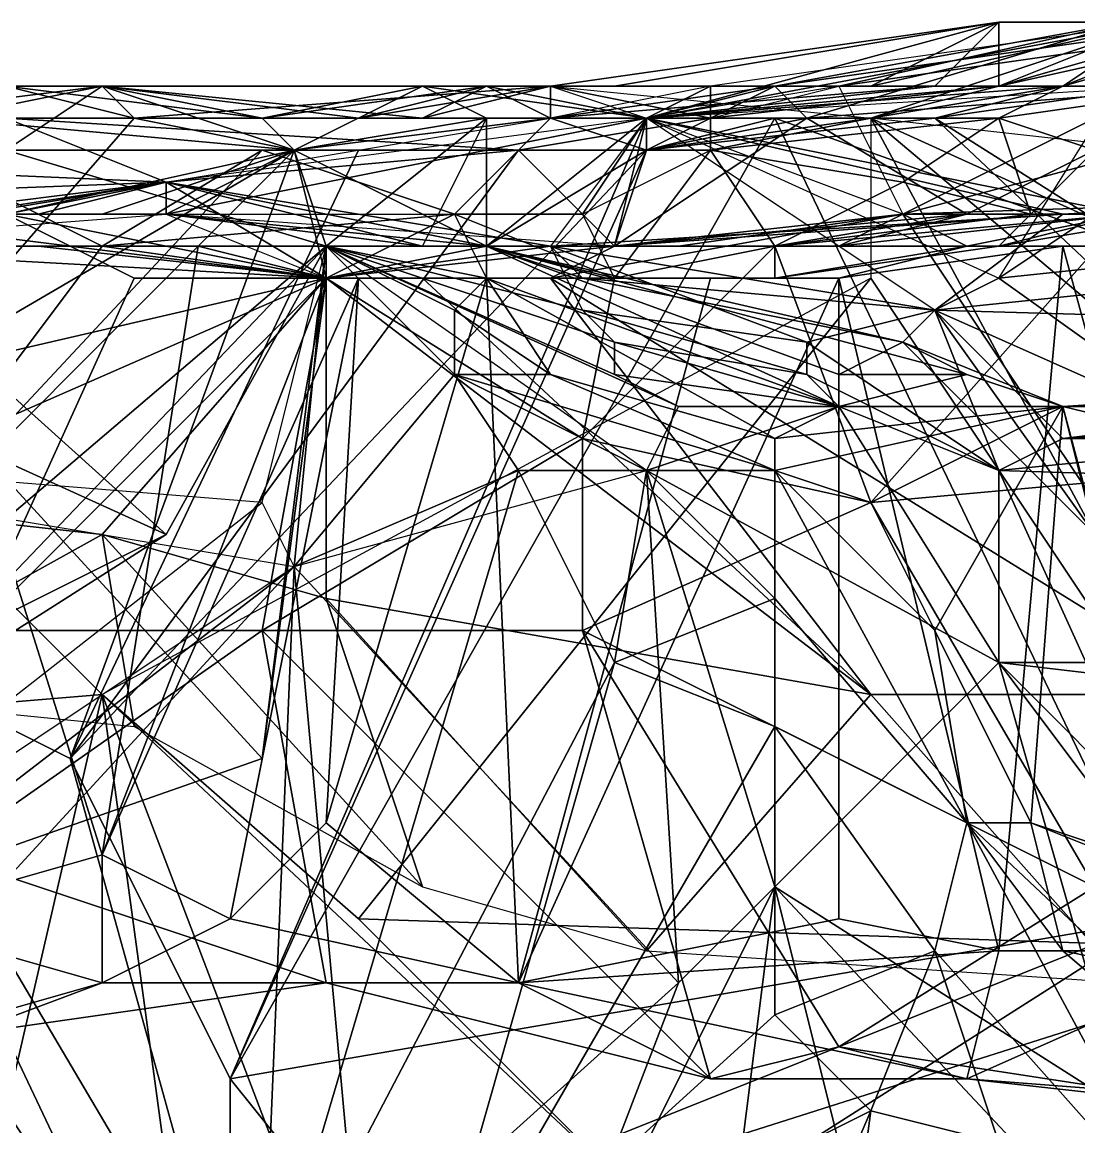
# Model space of a CAD drawing. Header units: metres. Extents: x -3.92 to 4.26, y -4.92 to 4.9.
# Drawn here: x -2.31 to -1.65, y 3.95 to 4.64 of the extents above; entities that cross this region are included whole.
import ezdxf

# ---------------------------------------------------------------- set-up
doc = ezdxf.new("R2010")
doc.units = ezdxf.units.M

msp = doc.modelspace()

# ---------------------------------------------------------------- linework, layer by layer
for points in [[(-1.98, 4.6, 0.36), (-1.7, 4.64, 0.34), (-1.94, 4.6, 0.22)], [(-1.98, 4.6, 0.36), (-1.92, 4.58, 0.42), (-1.7, 4.64, 0.34)], [(-1.94, 4.6, 0.22), (-1.7, 4.64, 0.34), (-1.78, 4.6, 0.24)], [(-1.7, 4.6, 0.22), (-1.6, 4.64, 0.24), (-1.92, 4.58, 0.02)], [(-1.6, 4.64, 0.24), (-1.62, 4.52, -0.02), (-1.92, 4.58, 0.02)], [(-1.92, 4.58, 0.42), (-1.74, 4.6, 0.46), (-1.7, 4.64, 0.34)], [(-1.78, 4.6, 0.24), (-1.6, 4.64, 0.24), (-1.88, 4.6, 0.16)], [(-1.7, 4.6, 0.62), (-1.84, 4.6, 0.68), (-1.56, 4.64, 0.68)], [(-1.84, 4.6, 0.68), (-1.66, 4.6, 0.76), (-1.56, 4.64, 0.68)], [(-1.8, 4.6, 0.94), (-1.84, 4.6, 1.08), (-1.62, 4.64, 1.08)], [(-1.82, 4.58, 1.16), (-1.62, 4.64, 1.08), (-1.84, 4.6, 1.08)], [(-1.82, 4.58, 1.16), (-1.56, 4.6, 1.2), (-1.62, 4.64, 1.08)], [(-1.66, 4.6, 0.76), (-1.8, 4.6, 0.94), (-1.52, 4.64, 0.76)], [(-1.8, 4.6, 0.94), (-1.62, 4.64, 1.08), (-1.52, 4.64, 0.76)], [(-1.78, 4.6, 0.24), (-1.7, 4.64, 0.34), (-1.6, 4.64, 0.24)], [(-1.78, 4.58, 0.34), (-1.6, 4.64, 0.24), (-1.7, 4.6, 0.22)], [(-1.78, 4.58, 0.34), (-1.66, 4.6, 0.4), (-1.6, 4.64, 0.24)], [(-1.74, 4.6, 0.46), (-1.7, 4.6, 0.54), (-1.7, 4.64, 0.34)], [(-1.7, 4.64, 0.34), (-1.6, 4.64, 0.32), (-1.6, 4.64, 0.24)], [(-1.7, 4.64, 0.34), (-1.52, 4.64, 0.56), (-1.6, 4.64, 0.32)], [(-1.7, 4.64, 0.34), (-1.7, 4.6, 0.54), (-1.52, 4.64, 0.56)], [(-1.7, 4.6, 0.54), (-1.56, 4.64, 0.68), (-1.52, 4.64, 0.56)], [(-1.7, 4.6, 0.62), (-1.56, 4.64, 0.68), (-1.7, 4.6, 0.54)], [(-1.58, 4.56, 0.18), (-1.7, 4.48, -0.06), (-1.6, 4.64, 0.24)], [(-1.66, 4.6, 0.76), (-1.52, 4.64, 0.76), (-1.56, 4.64, 0.68)], [(-1.66, 4.6, 0.4), (-1.6, 4.6, 0.48), (-1.6, 4.64, 0.24)], [(-2.42, 4.58, 0.12), (-2.26, 4.6, 0.12), (-2.32, 4.56, 0.08)], [(-2.36, 4.58, 0.22), (-2.26, 4.6, 0.12), (-2.42, 4.58, 0.12)], [(-2.42, 4.6, 0.98), (-2.26, 4.6, 0.96), (-2.32, 4.6, 0.88)], [(-2.36, 4.58, 1.08), (-2.26, 4.6, 0.96), (-2.42, 4.6, 0.98)], [(-2.36, 4.58, 0.22), (-2.38, 4.6, 0.34), (-2.26, 4.6, 0.12)], [(-2.38, 4.6, 0.34), (-2.26, 4.6, 0.34), (-2.26, 4.6, 0.12)], [(-2.38, 4.6, 0.34), (-2.32, 4.6, 0.46), (-2.26, 4.6, 0.34)], [(-2.36, 4.58, 1.08), (-2.16, 4.58, 1.08), (-2.26, 4.6, 0.96)], [(-2.32, 4.6, 0.66), (-2.34, 4.6, 0.8), (-2.26, 4.6, 0.72)], [(-2.34, 4.6, 0.8), (-2.26, 4.6, 0.8), (-2.26, 4.6, 0.72)], [(-2.34, 4.6, 0.8), (-2.32, 4.6, 0.88), (-2.26, 4.6, 0.8)], [(-2.32, 4.56, 0.08), (-2.26, 4.6, 0.12), (-2.14, 4.56)], [(-2.32, 4.6, 0.46), (-2.16, 4.58, 0.46), (-2.26, 4.6, 0.34)], [(-2.32, 4.6, 0.46), (-2.16, 4.58, 0.54), (-2.16, 4.58, 0.46)], [(-2.32, 4.6, 0.66), (-2.24, 4.58, 0.56), (-2.32, 4.6, 0.46)], [(-2.32, 4.6, 0.46), (-2.24, 4.58, 0.56), (-2.16, 4.58, 0.54)], [(-2.32, 4.6, 0.66), (-2.26, 4.6, 0.72), (-2.24, 4.58, 0.56)], [(-2.32, 4.6, 0.88), (-2.26, 4.6, 0.96), (-2.26, 4.6, 0.8)], [(-2.26, 4.6, 0.12), (-2.06, 4.6, 0.12), (-2.14, 4.56)], [(-2.26, 4.6, 0.34), (-2.16, 4.58, 0.22), (-2.26, 4.6, 0.12)], [(-2.26, 4.6, 0.12), (-2.16, 4.58, 0.22), (-2.06, 4.6, 0.12)], [(-2.26, 4.6, 0.34), (-2.16, 4.58, 0.3), (-2.16, 4.58, 0.22)], [(-2.26, 4.6, 0.34), (-2.1, 4.58, 0.36), (-2.16, 4.58, 0.3)], [(-2.26, 4.6, 0.34), (-2.16, 4.58, 0.46), (-2.1, 4.58, 0.36)], [(-2.24, 4.58, 0.56), (-2.26, 4.6, 0.72), (-2.16, 4.58, 0.54)], [(-2.26, 4.6, 0.72), (-2.1, 4.58, 0.62), (-2.16, 4.58, 0.54)], [(-2.26, 4.6, 0.72), (-2.02, 4.6, 0.64), (-2.1, 4.58, 0.62)], [(-2.26, 4.6, 0.72), (-2.06, 4.58, 0.8), (-2.02, 4.6, 0.64)], [(-2.26, 4.6, 0.72), (-2.26, 4.6, 0.8), (-2.06, 4.58, 0.8)], [(-2.26, 4.6, 0.8), (-2.06, 4.58, 0.92), (-2.06, 4.58, 0.8)], [(-2.26, 4.6, 0.96), (-2.16, 4.58, 0.96), (-2.26, 4.6, 0.8)], [(-2.16, 4.58, 1.08), (-2.16, 4.58, 0.96), (-2.26, 4.6, 0.96)], [(-2.26, 4.6, 0.8), (-2.16, 4.58, 0.96), (-2.06, 4.58, 0.92)], [(-2.24, 4.58, 0.2), (-1.98, 4.6, 0.36), (-1.98, 4.58, 0.14)], [(-2.24, 4.58, 0.2), (-2.24, 4.58, 0.42), (-1.98, 4.6, 0.36)], [(-2.16, 4.58, 0.22), (-2.02, 4.6, 0.22), (-2.06, 4.6, 0.12)], [(-2.16, 4.58, 0.22), (-2.16, 4.58, 0.3), (-2.02, 4.6, 0.22)], [(-2.16, 4.58, 0.3), (-2.1, 4.58, 0.36), (-2.02, 4.6, 0.22)], [(-2.16, 4.58, 0.54), (-2.02, 4.6, 0.64), (-2.06, 4.58, 0.52)], [(-2.16, 4.58, 0.54), (-2.1, 4.58, 0.62), (-2.02, 4.6, 0.64)], [(-2.06, 4.6, 0.12), (-2.02, 4.58), (-2.14, 4.56)], [(-2.1, 4.58, 0.36), (-1.98, 4.6, 0.36), (-2.02, 4.6, 0.22)], [(-2.1, 4.58, 0.36), (-2.06, 4.58, 0.44), (-1.98, 4.6, 0.36)], [(-2.02, 4.58), (-2.06, 4.6, 0.12), (-1.92, 4.58, 0.02)], [(-2.06, 4.6, 0.12), (-1.88, 4.6, 0.16), (-1.92, 4.58, 0.02)], [(-2.02, 4.6, 0.22), (-1.94, 4.6, 0.22), (-2.06, 4.6, 0.12)], [(-2.06, 4.6, 0.12), (-1.94, 4.6, 0.22), (-1.88, 4.6, 0.16)], [(-2.06, 4.58, 0.44), (-2.06, 4.58, 0.52), (-1.98, 4.6, 0.36)], [(-2.06, 4.58, 0.52), (-1.98, 4.58, 0.56), (-1.98, 4.6, 0.36)], [(-2.02, 4.6, 0.64), (-1.98, 4.58, 0.56), (-2.06, 4.58, 0.52)], [(-2.06, 4.58, 0.8), (-1.92, 4.58, 0.72), (-2.02, 4.6, 0.64)], [(-2.02, 4.6, 0.22), (-1.98, 4.6, 0.36), (-1.94, 4.6, 0.22)], [(-2.02, 4.6, 0.64), (-1.84, 4.6, 0.68), (-1.98, 4.58, 0.56)], [(-2.02, 4.6, 0.64), (-1.92, 4.58, 0.72), (-1.84, 4.6, 0.68)], [(-1.84, 4.6, 0.68), (-1.74, 4.6, 0.46), (-1.98, 4.58, 0.56)], [(-1.98, 4.6, 0.36), (-1.88, 4.6, 0.16), (-1.98, 4.58, 0.14)], [(-1.74, 4.6, 0.46), (-1.92, 4.58, 0.42), (-1.98, 4.58, 0.56)], [(-1.98, 4.6, 0.36), (-1.88, 4.58, 0.28), (-1.88, 4.6, 0.16)], [(-1.92, 4.56, 1.18), (-1.84, 4.6, 1.08), (-1.98, 4.58, 1.06)], [(-1.98, 4.6, 0.36), (-1.78, 4.58, 0.34), (-1.88, 4.58, 0.28)], [(-1.98, 4.58, 1.06), (-1.84, 4.6, 1.08), (-1.92, 4.58, 1)], [(-1.94, 4.6, 0.22), (-1.78, 4.6, 0.24), (-1.88, 4.6, 0.16)], [(-1.88, 4.6, 0.16), (-1.7, 4.6, 0.22), (-1.92, 4.58, 0.02)], [(-1.88, 4.58, 0.8), (-1.84, 4.6, 0.68), (-1.92, 4.58, 0.72)], [(-1.92, 4.56, 1.18), (-1.82, 4.58, 1.16), (-1.84, 4.6, 1.08)], [(-1.78, 4.58, 0.34), (-1.92, 4.58, 0.42), (-1.66, 4.6, 0.4)], [(-1.8, 4.6, 0.94), (-1.92, 4.58, 1), (-1.84, 4.6, 1.08)], [(-1.92, 4.58, 0.42), (-1.6, 4.6, 0.56), (-1.66, 4.6, 0.4)], [(-1.88, 4.58, 0.8), (-1.8, 4.6, 0.94), (-1.84, 4.6, 0.68)], [(-1.88, 4.58, 0.28), (-1.7, 4.6, 0.22), (-1.88, 4.6, 0.16)], [(-1.88, 4.58, 0.28), (-1.78, 4.58, 0.34), (-1.7, 4.6, 0.22)], [(-1.74, 4.6, 0.46), (-1.84, 4.6, 0.68), (-1.7, 4.6, 0.54)], [(-1.84, 4.6, 0.68), (-1.7, 4.6, 0.62), (-1.7, 4.6, 0.54)], [(-1.66, 4.6, 0.76), (-1.84, 4.6, 0.68), (-1.8, 4.6, 0.94)], [(-1.82, 4.58, 1.16), (-1.72, 4.52, 1.46), (-1.56, 4.6, 1.2)], [(-1.64, 4.6, 0.68), (-1.8, 4.6, 0.94), (-1.6, 4.6, 1)], [(-1.8, 4.6, 0.94), (-1.76, 4.52, 1.2), (-1.6, 4.6, 1)], [(-1.78, 4.58, 0.86), (-1.66, 4.6, 0.92), (-1.7, 4.58, 1)], [(-1.66, 4.6, 0.92), (-1.78, 4.58, 0.86), (-1.74, 4.58, 0.78)], [(-1.16, 4.54, 1.58), (-1.46, 4.6, 1.08), (-1.76, 4.52, 1.2)], [(-1.46, 4.6, 1.08), (-1.6, 4.6, 1), (-1.76, 4.52, 1.2)], [(-1.36, 4.34, 0.58), (-1.6, 4.6, 0.84), (-1.74, 4.58, 0.78)], [(-1.6, 4.6, 0.84), (-1.66, 4.6, 0.92), (-1.74, 4.58, 0.78)], [(-1.72, 4.52, 1.46), (-1.58, 4.52, 1.54), (-1.56, 4.6, 1.2)], [(-1.56, 4.6, 0.92), (-1.7, 4.58, 1), (-1.66, 4.6, 0.92)], [(-1.56, 4.6, 0.92), (-1.64, 4.56, 1.1), (-1.7, 4.58, 1)], [(-1.6, 4.6, 0.84), (-1.56, 4.6, 0.92), (-1.66, 4.6, 0.92)], [(-1.66, 4.6, 0.4), (-1.6, 4.6, 0.56), (-1.6, 4.6, 0.48)], [(-2.32, 4.58, 0.54), (-2.68, 4.56, 0.68), (-2.22, 4.54, 1.02)], [(-2.46, 4.58, 0.44), (-2.24, 4.58, 0.2), (-2.38, 4.42, 0.08)], [(-2.46, 4.58, 0.44), (-2.24, 4.58, 0.42), (-2.24, 4.58, 0.2)], [(-2.46, 4.58, 0.44), (-2.32, 4.58, 0.54), (-2.24, 4.58, 0.42)], [(-2.24, 4.58, 0.2), (-2.14, 4.56, 0.08), (-2.38, 4.42, 0.08)], [(-2.36, 4.58, 1.08), (-2.14, 4.56, 1.18), (-2.16, 4.58, 1.08)], [(-2.32, 4.52, 1.26), (-2.14, 4.56, 1.18), (-2.36, 4.58, 1.08)], [(-2.32, 4.58, 0.54), (-1.98, 4.58, 0.56), (-2.24, 4.58, 0.42)], [(-2.32, 4.58, 0.54), (-2, 4.56, 0.86), (-1.98, 4.58, 0.56)], [(-2.32, 4.58, 0.54), (-2.22, 4.54, 1.02), (-2, 4.56, 0.86)], [(-2.24, 4.58, 0.2), (-1.98, 4.58, 0.14), (-2.14, 4.56, 0.08)], [(-2.22, 4.54, 1.02), (-1.98, 4.58, 0.94), (-2, 4.56, 0.86)], [(-2.22, 4.52, 1.16), (-1.92, 4.58, 1), (-2.22, 4.54, 1.02)], [(-2.22, 4.52, 1.16), (-1.96, 4.52, 1.12), (-1.92, 4.58, 1)], [(-1.6, 4.08, 0.18), (-1.84, 4.58, 0.48), (-2.18, 3.98, 0.34)], [(-1.84, 4.58, 0.48), (-1.92, 4.58, 0.5), (-2.18, 3.98, 0.34)], [(-2.18, 3.98, 0.34), (-1.92, 4.58, 0.5), (-1.92, 4.56, 0.62)], [(-2.16, 4.58, 0.46), (-2.06, 4.58, 0.44), (-2.1, 4.58, 0.36)], [(-2.16, 4.58, 0.46), (-2.06, 4.58, 0.52), (-2.06, 4.58, 0.44)], [(-2.16, 4.58, 0.46), (-2.16, 4.58, 0.54), (-2.06, 4.58, 0.52)], [(-2.16, 4.58, 1.08), (-2.06, 4.58, 1.02), (-2.16, 4.58, 0.96)], [(-2.06, 4.58, 1.02), (-2.06, 4.58, 0.92), (-2.16, 4.58, 0.96)], [(-2.16, 4.58, 1.08), (-1.98, 4.58, 1.06), (-2.06, 4.58, 1.02)], [(-2.14, 4.56, 1.18), (-1.98, 4.58, 1.06), (-2.16, 4.58, 1.08)], [(-2.14, 4.56), (-2.02, 4.58), (-2.12, 4.5, -0.28)], [(-2.14, 4.56, 1.18), (-1.92, 4.56, 1.18), (-1.98, 4.58, 1.06)], [(-2.02, 4.58), (-2.06, 4.5, -0.18), (-2.12, 4.5, -0.28)], [(-2.02, 4.58), (-2.02, 4.5, -0.26), (-2.06, 4.5, -0.18)], [(-2.06, 4.58, 0.8), (-1.88, 4.58, 0.8), (-1.92, 4.58, 0.72)], [(-2.06, 4.58, 0.8), (-1.98, 4.58, 0.94), (-1.88, 4.58, 0.8)], [(-2.06, 4.58, 0.92), (-1.98, 4.58, 0.94), (-2.06, 4.58, 0.8)], [(-2.06, 4.58, 0.92), (-2.06, 4.58, 1.02), (-1.98, 4.58, 0.94)], [(-2.06, 4.58, 1.02), (-1.98, 4.58, 1.06), (-1.98, 4.58, 0.94)], [(-2.02, 4.5, -0.26), (-1.92, 4.58, 0.02), (-1.98, 4.5, -0.34)], [(-2.02, 4.58), (-1.92, 4.58, 0.02), (-2.02, 4.5, -0.26)], [(-1.92, 4.56, 0.62), (-1.88, 4.58, 0.8), (-2, 4.56, 0.74)], [(-1.88, 4.58, 0.8), (-1.88, 4.56, 0.92), (-2, 4.56, 0.74)], [(-1.98, 4.58, 1.06), (-1.92, 4.58, 1), (-1.98, 4.58, 0.94)], [(-1.96, 4.52, 1.12), (-1.94, 4.5, 1.28), (-1.92, 4.58, 1)], [(-1.94, 4.5, -0.12), (-1.92, 4.58, 0.02), (-1.66, 4.52, -0.12)], [(-1.92, 4.56, 1.18), (-1.94, 4.5, 1.46), (-1.82, 4.58, 1.16)], [(-1.94, 4.5, 1.46), (-1.72, 4.52, 1.46), (-1.82, 4.58, 1.16)], [(-1.94, 4.5, 1.28), (-1.76, 4.52, 1.2), (-1.92, 4.58, 1)], [(-1.92, 4.58, 0.5), (-1.84, 4.58, 0.48), (-1.92, 4.56, 0.62)], [(-1.84, 4.58, 0.48), (-1.78, 4.58, 0.54), (-1.92, 4.56, 0.62)], [(-1.78, 4.58, 0.54), (-1.78, 4.58, 0.62), (-1.92, 4.56, 0.62)], [(-1.92, 4.58, 0.02), (-1.62, 4.52, -0.02), (-1.66, 4.52, -0.12)], [(-1.92, 4.56, 0.62), (-1.74, 4.58, 0.7), (-1.88, 4.58, 0.8)], [(-1.74, 4.58, 0.7), (-1.92, 4.56, 0.62), (-1.78, 4.58, 0.62)], [(-1.74, 4.46, -0.22), (-1.92, 4.58, 0.02), (-1.7, 4.48, -0.06)], [(-1.88, 4.58, 0.8), (-1.78, 4.58, 0.86), (-1.88, 4.56, 0.92)], [(-1.78, 4.58, 0.86), (-1.7, 4.58, 1), (-1.88, 4.56, 0.92)], [(-1.88, 4.58, 0.8), (-1.74, 4.58, 0.78), (-1.78, 4.58, 0.86)], [(-1.7, 4.58, 1), (-1.76, 4.54, 1.12), (-1.88, 4.56, 0.92)], [(-1.88, 4.58, 0.8), (-1.74, 4.58, 0.7), (-1.74, 4.58, 0.78)], [(-1.6, 4.08, 0.18), (-1.56, 4.48, 0.4), (-1.84, 4.58, 0.48)], [(-1.56, 4.48, 0.4), (-1.78, 4.58, 0.54), (-1.84, 4.58, 0.48)], [(-1.56, 4.48, 0.4), (-1.4, 4.26, 0.5), (-1.78, 4.58, 0.54)], [(-1.4, 4.26, 0.5), (-1.78, 4.58, 0.62), (-1.78, 4.58, 0.54)], [(-1.4, 4.26, 0.5), (-1.74, 4.58, 0.7), (-1.78, 4.58, 0.62)], [(-1.5, 4.06, 0.18), (-1.78, 4.58, 0.34), (-1.78, 4.48, 0.16)], [(-1.5, 4.06, 0.18), (-1.6, 4.56, 0.34), (-1.78, 4.58, 0.34)], [(-1.76, 4.54, 1.12), (-1.7, 4.58, 1), (-1.68, 4.52, 1.18)], [(-1.4, 4.26, 0.5), (-1.74, 4.58, 0.78), (-1.74, 4.58, 0.7)], [(-1.36, 4.34, 0.58), (-1.74, 4.58, 0.78), (-1.4, 4.26, 0.5)], [(-1.7, 4.58, 1), (-1.64, 4.56, 1.1), (-1.68, 4.52, 1.18)], [(-2.74, 4.52, 1), (-2.22, 4.54, 1.02), (-2.68, 4.56, 0.68)], [(-2.28, 4.18, 0.42), (-2.14, 4.56, 0.8), (-2.44, 4.26, 0.5)], [(-2.14, 4.56, 0.8), (-2.16, 4.56, 0.88), (-2.44, 4.26, 0.5)], [(-2.16, 4.56, 0.88), (-2.26, 4.5, 1.08), (-2.44, 4.26, 0.5)], [(-2.42, 4.5, 0.1), (-2.32, 4.56, 0.08), (-2.12, 4.5, -0.28)], [(-2.38, 4.42, 0.08), (-2.14, 4.56, 0.08), (-2.12, 4.48, -0.12)], [(-2.32, 4.56, 0.08), (-2.14, 4.56), (-2.12, 4.5, -0.28)], [(-2.32, 4.52, 1.26), (-2.26, 4.52, 1.32), (-2.14, 4.56, 1.18)], [(-2.18, 3.98, 0.34), (-1.92, 4.56, 0.62), (-2.28, 4.18, 0.42)], [(-2.28, 4.18, 0.42), (-2.1, 4.56, 0.72), (-2.14, 4.56, 0.8)], [(-1.92, 4.56, 0.62), (-2, 4.56, 0.74), (-2.28, 4.18, 0.42)], [(-2, 4.56, 0.74), (-2.1, 4.56, 0.72), (-2.28, 4.18, 0.42)], [(-2.16, 4.56, 0.88), (-2.04, 4.52, 1.14), (-2.26, 4.5, 1.08)], [(-2.26, 4.52, 1.32), (-2.26, 4.52, 1.42), (-2.14, 4.56, 1.18)], [(-2.26, 4.52, 1.42), (-2.22, 4.52, 1.5), (-2.14, 4.56, 1.18)], [(-2.14, 4.56, 1.18), (-2.22, 4.52, 1.5), (-2.02, 4.5, 1.4)], [(-2.14, 4.56, 0.8), (-2, 4.56, 0.86), (-2.16, 4.56, 0.88)], [(-2, 4.56, 0.86), (-2.04, 4.52, 1.14), (-2.16, 4.56, 0.88)], [(-2.14, 4.56, 0.08), (-2.02, 4.5, -0.1), (-2.12, 4.48, -0.12)], [(-2.1, 4.56, 0.72), (-2, 4.56, 0.74), (-2.14, 4.56, 0.8)], [(-2.14, 4.56, 0.8), (-2, 4.56, 0.74), (-2, 4.56, 0.86)], [(-2.14, 4.56, 1.18), (-2.02, 4.5, 1.4), (-1.92, 4.56, 1.18)], [(-2, 4.56, 0.86), (-1.96, 4.52, 1.12), (-2.04, 4.52, 1.14)], [(-2.02, 4.5, 1.4), (-1.94, 4.5, 1.46), (-1.92, 4.56, 1.18)], [(-2, 4.56, 0.74), (-1.88, 4.56, 0.92), (-2, 4.56, 0.86)], [(-1.96, 4.52, 1.12), (-1.88, 4.56, 0.92), (-1.94, 4.48, 1.2)], [(-1.88, 4.56, 0.92), (-1.84, 4.5, 1.2), (-1.94, 4.48, 1.2)], [(-1.88, 4.56, 0.92), (-1.76, 4.54, 1.12), (-1.84, 4.5, 1.2)], [(-1.7, 4.48, -0.06), (-1.58, 4.56, 0.18), (-1.32, 4.52, 0.08)], [(-1.64, 4.56, 1.1), (-1.58, 4.52, 1.2), (-1.68, 4.52, 1.18)], [(-2.74, 4.52, 1), (-2.48, 4.5, 1.36), (-2.22, 4.54, 1.02)], [(-2.48, 4.5, 1.36), (-2.22, 4.52, 1.16), (-2.22, 4.54, 1.02)], [(-2.34, 4.54, 1), (-2.44, 4.26, 0.5), (-2.26, 4.5, 1.08)], [(-2.34, 4.54, 1), (-2.26, 4.5, 1.08), (-2.42, 4.5, 1.1)], [(-2.22, 4.54, 1.6), (-2.38, 4.52, 1.62), (-2.3, 4.52, 1.64)], [(-2.38, 4.52, 1.54), (-2.22, 4.54, 1.6), (-2.32, 4.52, 1.48)], [(-2.38, 4.52, 1.54), (-2.38, 4.52, 1.62), (-2.22, 4.54, 1.6)], [(-2.32, 4.52, 1.8), (-2.22, 4.54, 1.72), (-2.34, 4.52, 1.72)], [(-2.22, 4.54, 1.72), (-2.3, 4.52, 1.64), (-2.34, 4.52, 1.72)], [(-2.32, 4.52, 1.8), (-2.12, 4.48, 1.88), (-2.22, 4.54, 1.72)], [(-2.32, 4.52, 1.48), (-2.22, 4.54, 1.6), (-2.22, 4.52, 1.5)], [(-2.22, 4.54, 1.72), (-2.22, 4.54, 1.6), (-2.3, 4.52, 1.64)], [(-2.22, 4.54, 1.72), (-1.98, 4.5, 1.66), (-2.22, 4.54, 1.6)], [(-2.12, 4.48, 1.88), (-2.02, 4.5, 1.86), (-2.22, 4.54, 1.72)], [(-2.22, 4.54, 1.6), (-2.06, 4.5, 1.52), (-2.22, 4.52, 1.5)], [(-2.22, 4.54, 1.6), (-1.98, 4.5, 1.66), (-2.06, 4.5, 1.52)], [(-2.22, 4.54, 1.72), (-2.02, 4.5, 1.76), (-1.98, 4.5, 1.66)], [(-2.02, 4.5, 1.86), (-2.02, 4.5, 1.76), (-2.22, 4.54, 1.72)], [(-1.76, 4.54, 1.12), (-1.68, 4.52, 1.18), (-1.84, 4.5, 1.2)], [(-1.56, 4.22, 1.84), (-1.16, 4.54, 1.58), (-1.76, 4.52, 1.2)], [(-1.66, 4.52, -0.12), (-1.32, 4.54), (-1.16, 4.52, -0.12)], [(-1.66, 4.52, -0.12), (-1.62, 4.52, -0.02), (-1.32, 4.54)], [(-2.66, 4.52, 0.1), (-2.22, 4.32, -0.16), (-2.54, 4.16, -0.1)], [(-2.66, 4.52, 0.1), (-2.42, 4.5, 0.1), (-2.22, 4.32, -0.16)], [(-2.44, 4.52, 1.46), (-2.48, 4.5, 1.6), (-2.12, 4.48, 1.6)], [(-2.12, 4.48, 1.42), (-2.44, 4.52, 1.46), (-2.12, 4.48, 1.6)], [(-2.32, 4.52, 1.26), (-2.38, 4.52, 1.38), (-2.26, 4.52, 1.32)], [(-2.38, 4.52, 1.38), (-2.26, 4.52, 1.42), (-2.26, 4.52, 1.32)], [(-2.38, 4.52, 1.38), (-2.32, 4.52, 1.48), (-2.26, 4.52, 1.42)], [(-2.34, 4.52, 1.72), (-2.3, 4.52, 1.64), (-2.38, 4.52, 1.62)], [(-2.34, 4.26, 1.88), (-2.24, 4.48, 1.82), (-2.32, 4.52, 1.8)], [(-2.12, 4.48, 1.88), (-2.32, 4.52, 1.8), (-2.24, 4.48, 1.82)], [(-2.32, 4.52, 1.48), (-2.22, 4.52, 1.5), (-2.26, 4.52, 1.42)], [(-2.12, 4.48, 1.24), (-2.26, 4.5, 1.08), (-2.04, 4.52, 1.14)], [(-2.22, 4.52, 1.5), (-2.06, 4.5, 1.52), (-2.02, 4.5, 1.4)], [(-1.94, 4.5, 1.28), (-2.22, 4.52, 1.16), (-2.12, 4.48, 1.42)], [(-2.12, 4.48, 1.24), (-2.04, 4.52, 1.14), (-2.02, 4.48, 1.24)], [(-1.96, 4.52, 1.12), (-1.94, 4.48, 1.2), (-2.04, 4.52, 1.14)], [(-1.94, 4.48, 1.2), (-2.02, 4.48, 1.24), (-2.04, 4.52, 1.14)], [(-1.74, 4.46, -0.3), (-1.98, 4.5, -0.34), (-1.66, 4.52, -0.12)], [(-1.98, 4.5, -0.34), (-1.94, 4.5, -0.12), (-1.66, 4.52, -0.12)], [(-1.94, 4.5, 1.28), (-1.98, 4.48, 1.56), (-1.76, 4.52, 1.2)], [(-1.98, 4.48, 1.56), (-1.56, 4.22, 1.84), (-1.76, 4.52, 1.2)], [(-1.94, 4.5, 1.46), (-1.84, 4.5, 1.5), (-1.72, 4.52, 1.46)], [(-1.9, 4.5, 1.76), (-1.76, 4.52, 1.68), (-1.9, 4.5, 1.66)], [(-1.9, 4.5, 1.56), (-1.76, 4.52, 1.68), (-1.8, 4.5, 1.58)], [(-1.76, 4.52, 1.68), (-1.9, 4.5, 1.56), (-1.9, 4.5, 1.66)], [(-1.9, 4.5, 1.76), (-1.8, 4.5, 1.82), (-1.76, 4.52, 1.68)], [(-1.78, 4.34, 1.88), (-1.62, 4.52, 1.9), (-1.84, 4.5, 1.9)], [(-1.84, 4.5, 1.2), (-1.68, 4.52, 1.18), (-1.7, 4.5, 1.26)], [(-1.84, 4.5, 1.5), (-1.8, 4.5, 1.58), (-1.72, 4.52, 1.46)], [(-1.7, 4.5, 1.88), (-1.84, 4.5, 1.9), (-1.62, 4.52, 1.9)], [(-1.8, 4.5, 1.82), (-1.72, 4.5, 1.78), (-1.76, 4.52, 1.68)], [(-1.8, 4.5, 1.58), (-1.76, 4.52, 1.68), (-1.72, 4.52, 1.46)], [(-1.8, 4.5, 1.82), (-1.62, 4.52, 1.82), (-1.72, 4.5, 1.78)], [(-1.8, 4.5, 1.82), (-1.7, 4.5, 1.88), (-1.62, 4.52, 1.82)], [(-1.56, 4.36, 1.88), (-1.62, 4.52, 1.9), (-1.78, 4.34, 1.88)], [(-1.76, 4.52, 1.68), (-1.66, 4.52, 1.58), (-1.72, 4.52, 1.46)], [(-1.76, 4.52, 1.68), (-1.62, 4.52, 1.7), (-1.66, 4.52, 1.58)], [(-1.72, 4.5, 1.78), (-1.62, 4.52, 1.82), (-1.76, 4.52, 1.68)], [(-1.76, 4.52, 1.68), (-1.62, 4.52, 1.82), (-1.62, 4.52, 1.7)], [(-1.74, 4.46, -0.38), (-1.16, 4.52, -0.12), (-1.04, 4.44, -0.42)], [(-1.74, 4.46, -0.38), (-1.66, 4.52, -0.12), (-1.16, 4.52, -0.12)], [(-1.74, 4.46, -0.38), (-1.74, 4.46, -0.3), (-1.66, 4.52, -0.12)], [(-1.72, 4.52, 1.46), (-1.66, 4.52, 1.58), (-1.58, 4.52, 1.54)], [(-1.7, 4.5, 1.26), (-1.58, 4.52, 1.2), (-1.62, 4.5, 1.3)], [(-1.58, 4.52, 1.2), (-1.7, 4.5, 1.26), (-1.68, 4.52, 1.18)], [(-1.7, 4.5, 1.88), (-1.62, 4.52, 1.9), (-1.62, 4.52, 1.82)], [(-1.56, 4.38, -0.08), (-1.7, 4.48, -0.06), (-1.32, 4.52, 0.08)], [(-1.66, 4.52, 1.58), (-1.54, 4.52, 1.62), (-1.58, 4.52, 1.54)], [(-1.66, 4.52, 1.58), (-1.62, 4.52, 1.7), (-1.54, 4.52, 1.62)], [(-2.22, 4.32, -0.16), (-2.12, 4.5, -0.42), (-2.66, 4.04, -0.38)], [(-2.12, 4.5, -0.42), (-2.12, 4.5, -0.56), (-2.66, 4.04, -0.38)], [(-2.16, 4.18, -0.22), (-2.12, 4.5, -0.56), (-2.56, 4.04, -0.24)], [(-2.12, 4.48, 1.6), (-2.48, 4.5, 1.6), (-2.12, 4.48, 1.74)], [(-2.48, 4.5, 1.6), (-2.44, 4.34, 1.78), (-2.12, 4.48, 1.74)], [(-2.42, 4.5, 0.1), (-2.12, 4.5, -0.28), (-2.22, 4.32, -0.16)], [(-2.42, 4.5, 1.1), (-2.3, 4.5, 1.16), (-2.38, 4.5, 1.18)], [(-2.26, 4.5, 1.08), (-2.3, 4.5, 1.16), (-2.42, 4.5, 1.1)], [(-2.38, 4.5, 1.18), (-2.26, 4.12, 1.7), (-2.4, 4.08, 1.7)], [(-2.3, 4.5, 1.16), (-2.2, 4.5, 1.26), (-2.38, 4.5, 1.18)], [(-2.2, 4.5, 1.26), (-2.26, 4.12, 1.7), (-2.38, 4.5, 1.18)], [(-2.26, 4.5, 1.08), (-2.12, 4.48, 1.24), (-2.3, 4.5, 1.16)], [(-2.12, 4.48, 1.24), (-2.2, 4.5, 1.26), (-2.3, 4.5, 1.16)], [(-2.26, 4.12, 1.7), (-2.2, 4.5, 1.26), (-2.12, 4.48, 1.24)], [(-2.22, 4.32, -0.16), (-2.12, 4.5, -0.28), (-2.12, 4.5, -0.42)], [(-2.14, 4.3, -0.86), (-2.16, 4.34, -0.76), (-2.12, 4.5, -0.8)], [(-2.16, 4.18, -0.22), (-2.12, 4.48, -0.12), (-2.12, 4.5, -0.56)], [(-2.14, 4.3, -0.86), (-2.12, 4.5, -0.8), (-2.04, 4.42, -1.04)], [(-2.12, 4.5, -0.8), (-2.04, 4.46, -0.88), (-2.04, 4.42, -1.04)], [(-2.12, 4.5, -0.8), (-2.02, 4.48, -0.8), (-2.04, 4.46, -0.88)], [(-2.12, 4.5, -0.8), (-2.02, 4.5, -0.72), (-2.02, 4.48, -0.8)], [(-2.12, 4.5, -0.8), (-2.12, 4.5, -0.72), (-2.02, 4.5, -0.72)], [(-2.12, 4.5, -0.72), (-2.08, 4.5, -0.64), (-2.02, 4.5, -0.72)], [(-2.08, 4.5, -0.64), (-2.12, 4.5, -0.56), (-2.02, 4.5, -0.58)], [(-2.12, 4.5, -0.72), (-2.12, 4.5, -0.56), (-2.08, 4.5, -0.64)], [(-2.12, 4.5, -0.28), (-2.06, 4.5, -0.34), (-2.12, 4.5, -0.42)], [(-2.12, 4.5, -0.56), (-2.02, 4.5, -0.48), (-2.02, 4.5, -0.58)], [(-2.12, 4.5, -0.56), (-2.12, 4.5, -0.42), (-2.02, 4.5, -0.48)], [(-2.12, 4.5, -0.42), (-2.06, 4.5, -0.34), (-2.02, 4.5, -0.48)], [(-2.12, 4.5, -0.28), (-2.02, 4.5, -0.26), (-2.06, 4.5, -0.34)], [(-2.12, 4.5, -0.28), (-2.06, 4.5, -0.18), (-2.02, 4.5, -0.26)], [(-2.12, 4.48, -0.12), (-1.98, 4.5, -0.34), (-2.12, 4.5, -0.56)], [(-1.98, 4.5, -0.34), (-1.96, 4.46, -0.52), (-2.12, 4.5, -0.56)], [(-2.12, 4.48, -0.12), (-2.02, 4.5, -0.1), (-1.98, 4.5, -0.34)], [(-2.12, 4.48, 1.88), (-1.94, 4.48, 1.88), (-2.02, 4.5, 1.86)], [(-1.94, 4.44, -0.6), (-2.12, 4.5, -0.72), (-1.96, 4.46, -0.52)], [(-1.94, 4.44, -0.6), (-1.94, 4.42, -0.72), (-2.12, 4.5, -0.72)], [(-1.9, 4.4, -0.86), (-2.12, 4.5, -0.8), (-1.94, 4.42, -0.72)], [(-1.9, 4.4, -0.86), (-1.92, 4.36, -1), (-2.12, 4.5, -0.8)], [(-1.94, 4.5, 1.28), (-2.12, 4.48, 1.42), (-1.98, 4.48, 1.56)], [(-2.02, 4.5, -0.72), (-2.08, 4.5, -0.64), (-2.02, 4.5, -0.58)], [(-2.06, 4.5, -0.34), (-1.98, 4.5, -0.34), (-2.02, 4.5, -0.48)], [(-2.06, 4.5, -0.34), (-2.02, 4.5, -0.26), (-1.98, 4.5, -0.34)], [(-1.98, 4.5, 1.66), (-1.9, 4.5, 1.56), (-2.06, 4.5, 1.52)], [(-2.02, 4.5, 1.4), (-2.06, 4.5, 1.52), (-1.94, 4.5, 1.46)], [(-2.06, 4.5, 1.52), (-1.9, 4.5, 1.56), (-1.94, 4.5, 1.46)], [(-2.02, 4.48, -0.8), (-2.02, 4.5, -0.72), (-1.8, 4.4, -0.82)], [(-2.02, 4.5, -0.72), (-1.72, 4.42, -0.68), (-1.8, 4.4, -0.82)], [(-2.02, 4.5, -0.72), (-1.8, 4.42, -0.66), (-1.72, 4.42, -0.68)], [(-1.8, 4.42, -0.66), (-2.02, 4.5, -0.58), (-1.76, 4.44, -0.5)], [(-2.02, 4.5, -0.72), (-2.02, 4.5, -0.58), (-1.8, 4.42, -0.66)], [(-2.02, 4.5, -0.58), (-2.02, 4.5, -0.48), (-1.76, 4.44, -0.5)], [(-1.76, 4.44, -0.5), (-2.02, 4.5, -0.48), (-1.96, 4.48, -0.42)], [(-1.98, 4.5, -0.34), (-1.96, 4.48, -0.42), (-2.02, 4.5, -0.48)], [(-2.02, 4.5, 1.86), (-1.9, 4.5, 1.76), (-2.02, 4.5, 1.76)], [(-1.94, 4.48, 1.88), (-1.84, 4.5, 1.9), (-2.02, 4.5, 1.86)], [(-2.02, 4.5, 1.76), (-1.9, 4.5, 1.76), (-1.98, 4.5, 1.66)], [(-2.02, 4.5, 1.86), (-1.84, 4.5, 1.9), (-1.9, 4.5, 1.76)], [(-1.96, 4.48, -0.42), (-1.98, 4.5, -0.34), (-1.74, 4.46, -0.38)], [(-1.98, 4.5, -0.34), (-1.74, 4.46, -0.3), (-1.74, 4.46, -0.38)], [(-1.98, 4.5, -0.34), (-1.82, 4.44, -0.44), (-1.96, 4.46, -0.52)], [(-1.98, 4.5, -0.34), (-1.82, 4.44, -0.34), (-1.82, 4.44, -0.44)], [(-1.98, 4.5, -0.34), (-1.74, 4.46, -0.22), (-1.82, 4.44, -0.34)], [(-1.98, 4.5, 1.66), (-1.9, 4.5, 1.66), (-1.9, 4.5, 1.56)], [(-1.9, 4.5, 1.76), (-1.9, 4.5, 1.66), (-1.98, 4.5, 1.66)], [(-1.78, 4.34, 1.88), (-1.84, 4.5, 1.9), (-1.96, 4.38, 1.9)], [(-1.84, 4.5, 1.9), (-1.94, 4.48, 1.88), (-1.96, 4.38, 1.9)], [(-1.94, 4.48, 1.2), (-1.84, 4.5, 1.2), (-1.84, 4.48, 1.28)], [(-1.9, 4.5, 1.56), (-1.84, 4.5, 1.5), (-1.94, 4.5, 1.46)], [(-1.84, 4.5, 1.9), (-1.8, 4.5, 1.82), (-1.9, 4.5, 1.76)], [(-1.9, 4.5, 1.56), (-1.8, 4.5, 1.58), (-1.84, 4.5, 1.5)], [(-1.84, 4.48, 1.28), (-1.72, 4.5, 1.34), (-1.8, 4.48, 1.42)], [(-1.84, 4.48, 1.28), (-1.7, 4.5, 1.26), (-1.72, 4.5, 1.34)], [(-1.84, 4.5, 1.2), (-1.7, 4.5, 1.26), (-1.84, 4.48, 1.28)], [(-1.84, 4.5, 1.9), (-1.7, 4.5, 1.88), (-1.8, 4.5, 1.82)], [(-1.7, 4.06, 1.8), (-1.8, 4.48, 1.42), (-1.66, 4.5, 1.4)], [(-1.8, 4.48, 1.42), (-1.72, 4.5, 1.34), (-1.66, 4.5, 1.4)], [(-1.72, 4.5, 1.34), (-1.62, 4.5, 1.3), (-1.66, 4.5, 1.4)], [(-1.72, 4.5, 1.34), (-1.7, 4.5, 1.26), (-1.62, 4.5, 1.3)], [(-1.7, 4.06, 1.8), (-1.66, 4.5, 1.4), (-1.54, 4.06, 1.78)], [(-1.66, 4.5, 1.4), (-1.58, 4.5, 1.46), (-1.54, 4.06, 1.78)], [(-1.58, 4.5, 1.46), (-1.66, 4.5, 1.4), (-1.52, 4.5, 1.4)], [(-1.66, 4.5, 1.4), (-1.62, 4.5, 1.3), (-1.52, 4.5, 1.4)], [(-2.12, 4.48, 1.74), (-2.44, 4.34, 1.78), (-2.26, 4.32, 1.76)], [(-2.38, 4.42, 0.08), (-2.12, 4.48, -0.12), (-2.16, 4.18, -0.22)], [(-2.16, 4.26, 1.86), (-2.12, 4.48, 1.88), (-2.34, 4.26, 1.88)], [(-2.12, 4.48, 1.88), (-2.24, 4.48, 1.82), (-2.34, 4.26, 1.88)], [(-2.26, 4.12, 1.7), (-2.1, 4.48, 1.32), (-2.18, 4.08, 1.7)], [(-2.26, 4.12, 1.7), (-2.12, 4.48, 1.24), (-2.1, 4.48, 1.32)], [(-1.78, 4.48, 0.16), (-2.26, 4.22, 0.34), (-2.1, 4.08, 0.04)], [(-2.12, 4.48, 1.74), (-2.26, 4.32, 1.76), (-2.12, 4.28, 1.74)], [(-2.18, 4.08, 1.7), (-2.1, 4.48, 1.32), (-2.12, 4.14, 1.7)], [(-2.16, 4.26, 1.86), (-1.96, 4.38, 1.9), (-2.12, 4.48, 1.88)], [(-2.12, 4.14, 1.7), (-2.02, 4.48, 1.32), (-2, 4.04, 1.72)], [(-1.96, 4.38, 1.9), (-1.94, 4.48, 1.88), (-2.12, 4.48, 1.88)], [(-2.12, 4.14, 1.7), (-2.1, 4.48, 1.32), (-2.02, 4.48, 1.32)], [(-2.12, 4.48, 1.24), (-2.02, 4.48, 1.24), (-2.1, 4.48, 1.32)], [(-2.12, 4.48, 1.42), (-2.12, 4.48, 1.6), (-1.98, 4.48, 1.56)], [(-2.12, 4.48, 1.6), (-2.06, 4.48, 1.68), (-1.98, 4.48, 1.56)], [(-2.12, 4.48, 1.6), (-2.12, 4.48, 1.74), (-2.06, 4.48, 1.68)], [(-2.06, 4.48, 1.68), (-2.12, 4.48, 1.74), (-1.78, 4.22, 1.84)], [(-2.12, 4.48, 1.74), (-2.12, 4.28, 1.74), (-1.78, 4.22, 1.84)], [(-2.1, 4.48, 1.32), (-2.02, 4.48, 1.24), (-2.02, 4.48, 1.32)], [(-1.5, 4.06, 0.18), (-1.78, 4.48, 0.16), (-2.1, 4.08, 0.04)], [(-1.98, 4.48, 1.56), (-2.06, 4.48, 1.68), (-1.78, 4.22, 1.84)], [(-2.02, 4.48, -0.8), (-1.98, 4.42, -0.96), (-2.04, 4.46, -0.88)], [(-1.98, 4.42, -0.96), (-2.02, 4.48, -0.8), (-1.84, 4.38, -0.94)], [(-2.02, 4.48, -0.8), (-1.8, 4.4, -0.82), (-1.84, 4.38, -0.94)], [(-2.02, 4.48, 1.32), (-1.88, 4.48, 1.38), (-2, 4.04, 1.72)], [(-2.02, 4.48, 1.32), (-1.84, 4.48, 1.28), (-1.88, 4.48, 1.38)], [(-1.94, 4.48, 1.2), (-2.02, 4.48, 1.32), (-2.02, 4.48, 1.24)], [(-1.94, 4.48, 1.2), (-1.84, 4.48, 1.28), (-2.02, 4.48, 1.32)], [(-2, 4.04, 1.72), (-1.8, 4.48, 1.42), (-1.8, 4.08, 1.8)], [(-2, 4.04, 1.72), (-1.88, 4.48, 1.38), (-1.8, 4.48, 1.42)], [(-1.98, 4.48, 1.56), (-1.78, 4.22, 1.84), (-1.56, 4.22, 1.84)], [(-1.76, 4.44, -0.5), (-1.96, 4.48, -0.42), (-1.74, 4.46, -0.38)], [(-1.88, 4.48, 1.38), (-1.84, 4.48, 1.28), (-1.8, 4.48, 1.42)], [(-1.8, 4.08, 1.8), (-1.8, 4.48, 1.42), (-1.7, 4.06, 1.8)], [(-1.74, 4.46, -0.22), (-1.7, 4.48, -0.06), (-1.56, 4.38, -0.08)], [(-2.04, 4.42, -1.04), (-2.04, 4.46, -0.88), (-1.98, 4.42, -0.96)], [(-1.82, 4.44, -0.44), (-1.82, 4.42, -0.56), (-1.96, 4.46, -0.52)], [(-1.82, 4.42, -0.56), (-1.94, 4.44, -0.6), (-1.96, 4.46, -0.52)], [(-1.82, 4.44, -0.34), (-1.74, 4.46, -0.22), (-1.82, 4.44, -0.44)], [(-1.82, 4.44, -0.44), (-1.74, 4.46, -0.22), (-1.7, 4.36, -0.4)], [(-1.76, 4.44, -0.5), (-1.74, 4.46, -0.38), (-1.64, 4.32, -0.62)], [(-1.64, 4.32, -0.62), (-1.74, 4.46, -0.38), (-1.04, 4.44, -0.42)], [(-1.74, 4.46, -0.22), (-1.66, 4.38, -0.22), (-1.7, 4.36, -0.4)], [(-1.74, 4.46, -0.22), (-1.56, 4.38, -0.08), (-1.66, 4.38, -0.22)], [(-1.82, 4.42, -0.56), (-1.8, 4.4, -0.74), (-1.94, 4.44, -0.6)], [(-1.8, 4.4, -0.74), (-1.94, 4.42, -0.72), (-1.94, 4.44, -0.6)], [(-1.82, 4.44, -0.44), (-1.7, 4.36, -0.4), (-1.82, 4.42, -0.56)], [(-1.72, 4.42, -0.68), (-1.8, 4.42, -0.66), (-1.76, 4.44, -0.5)], [(-1.72, 4.42, -0.68), (-1.76, 4.44, -0.5), (-1.66, 4.4, -0.74)], [(-1.76, 4.44, -0.5), (-1.64, 4.32, -0.62), (-1.66, 4.4, -0.74)], [(-1.66, 4.4, -0.74), (-1.04, 4.44, -0.42), (-0.96, 4.4, -0.54)], [(-1.64, 4.32, -0.62), (-1.04, 4.44, -0.42), (-1.66, 4.4, -0.74)], [(-1.66, 4.38, -0.22), (-1.16, 4.44, -0.1), (-1.1, 4.42, -0.18)], [(-1.66, 4.38, -0.22), (-1.3, 4.42, -0.02), (-1.16, 4.44, -0.1)], [(-2.66, 3.9, -0.98), (-2.86, 4.42, -0.8), (-2.14, 4.3, -0.86)], [(-2.38, 4.42, 0.08), (-2.16, 4.18, -0.22), (-2.56, 4.04, -0.24)], [(-2.14, 4.3, -0.86), (-2.04, 4.42, -1.04), (-2, 4.36, -1.08)], [(-2, 4.36, -1.08), (-2.04, 4.42, -1.04), (-1.92, 4.36, -1.08)], [(-2.04, 4.42, -1.04), (-1.84, 4.36, -1.06), (-1.92, 4.36, -1.08)], [(-2.04, 4.42, -1.04), (-1.98, 4.42, -0.96), (-1.84, 4.36, -1.06)], [(-1.98, 4.42, -0.96), (-1.84, 4.38, -0.94), (-1.84, 4.36, -1.06)], [(-1.8, 4.4, -0.74), (-1.9, 4.4, -0.86), (-1.94, 4.42, -0.72)], [(-1.7, 4.36, -0.4), (-1.8, 4.4, -0.74), (-1.82, 4.42, -0.56)], [(-1.8, 4.4, -0.82), (-1.72, 4.42, -0.68), (-1.66, 4.4, -0.74)], [(-1.66, 4.38, -0.22), (-1.1, 4.42, -0.18), (-1.7, 4.36, -0.4)], [(-1.1, 4.42, -0.18), (-1.06, 4.34, -0.36), (-1.7, 4.36, -0.4)], [(-1.56, 4.38, -0.08), (-1.3, 4.42, -0.02), (-1.66, 4.38, -0.22)], [(-2.62, 3.98, -0.56), (-2.16, 4.34, -0.76), (-2.9, 4.4, -0.68)], [(-1.92, 4.36, -1), (-1.8, 4.4, -0.74), (-1.7, 4.24, -0.8)], [(-1.92, 4.36, -1), (-1.9, 4.4, -0.86), (-1.8, 4.4, -0.74)], [(-1.84, 4.38, -0.94), (-1.66, 4.4, -0.74), (-1.84, 4.36, -1.06)], [(-1.84, 4.38, -0.94), (-1.8, 4.4, -0.82), (-1.66, 4.4, -0.74)], [(-1.78, 4.34, -0.9), (-1.84, 4.36, -1.06), (-1.66, 4.4, -0.74)], [(-1.7, 4.36, -0.4), (-1.7, 4.24, -0.8), (-1.8, 4.4, -0.74)], [(-1.74, 4.26, -0.9), (-1.78, 4.34, -0.9), (-1.66, 4.4, -0.74)], [(-1.74, 4.26, -0.9), (-1.66, 4.4, -0.74), (-1.68, 4.14, -0.9)], [(-1.66, 4.4, -0.74), (-1.58, 4.1, -0.72), (-1.68, 4.14, -0.9)], [(-1.66, 4.4, -0.74), (-1, 4.24, -0.7), (-1.58, 4.1, -0.72)], [(-1.66, 4.4, -0.74), (-0.96, 4.4, -0.54), (-1, 4.24, -0.7)], [(-1.96, 4.26, 1.86), (-1.96, 4.38, 1.9), (-2.16, 4.26, 1.86)], [(-1.96, 4.26, 1.86), (-1.78, 4.34, 1.88), (-1.96, 4.38, 1.9)], [(-2.26, 4.22, 0.34), (-2.4, 4.36, 0.46), (-2.5, 4.2, 0.14)], [(-2.14, 4.3, -0.86), (-2, 4.36, -1.08), (-2.16, 3.82, -1.22)], [(-2.16, 3.82, -1.22), (-2, 4.36, -1.08), (-1.94, 4.24, -1.1)], [(-2.14, 4.3, -0.86), (-1.92, 4.36, -1), (-1.9, 4.04, -1.06)], [(-2, 4.36, -1.08), (-1.92, 4.36, -1.08), (-1.94, 4.24, -1.1)], [(-1.92, 4.36, -1.08), (-1.84, 4.28, -1.1), (-1.94, 4.24, -1.1)], [(-1.92, 4.36, -1.08), (-1.84, 4.36, -1.06), (-1.84, 4.28, -1.1)], [(-1.9, 4.04, -1.06), (-1.92, 4.36, -1), (-1.84, 4.1, -1.1)], [(-1.92, 4.36, -1), (-1.7, 4.24, -0.8), (-1.84, 4.1, -1.1)], [(-1.84, 4.28, -1.1), (-1.84, 4.36, -1.06), (-1.72, 4.14, -1.1)], [(-1.84, 4.36, -1.06), (-1.74, 4.26, -0.9), (-1.72, 4.14, -1.1)], [(-1.84, 4.36, -1.06), (-1.78, 4.34, -0.9), (-1.74, 4.26, -0.9)], [(-1.64, 4.1, 1.9), (-1.56, 4.36, 1.88), (-1.78, 4.34, 1.88)], [(-1.7, 4.36, -0.4), (-1.6, 4.14, -0.48), (-1.7, 4.24, -0.8)], [(-1.7, 4.36, -0.4), (-1.06, 4.34, -0.36), (-1.6, 4.14, -0.48)], [(-2.44, 4.34, 1.78), (-2.44, 4.22, 1.74), (-2.26, 4.32, 1.76)], [(-1.96, 4.26, 1.86), (-1.64, 4.1, 1.9), (-1.78, 4.34, 1.88)], [(-2.54, 4.16, -0.1), (-2.22, 4.32, -0.16), (-2.66, 4.04, -0.38)], [(-2.26, 4.32, 1.76), (-2.44, 4.22, 1.74), (-2.24, 4.2, 1.72)], [(-2.12, 4.28, 1.74), (-2.26, 4.32, 1.76), (-2.06, 4.1, 1.76)], [(-2.26, 4.32, 1.76), (-2.24, 4.2, 1.72), (-2.06, 4.1, 1.76)], [(-2.66, 3.9, -0.98), (-2.14, 4.3, -0.86), (-2.16, 3.82, -1.22)], [(-2.6, 3.8, -0.96), (-2.62, 3.98, -0.56), (-2.14, 4.3, -0.86)], [(-2.6, 3.8, -0.96), (-2.14, 4.3, -0.86), (-2.1, 3.86, -0.92)], [(-2.14, 4.3, -0.86), (-1.9, 4.04, -1.06), (-2.1, 3.86, -0.92)], [(-1.78, 4.22, 1.84), (-2.12, 4.28, 1.74), (-1.92, 4.06, 1.82)], [(-2.12, 4.28, 1.74), (-2.06, 4.1, 1.76), (-1.92, 4.06, 1.82)], [(-1.94, 4.24, -1.1), (-1.84, 4.28, -1.1), (-1.84, 4.2, -1.12)], [(-1.84, 4.28, -1.1), (-1.72, 4.14, -1.1), (-1.84, 4.2, -1.12)], [(-2.46, 4.04, 0.26), (-2.26, 3.88, 0.34), (-2.44, 4.26, 0.5)], [(-2.26, 3.88, 0.34), (-2.18, 3.82, 0.42), (-2.44, 4.26, 0.5)], [(-2.28, 4.18, 0.42), (-2.44, 4.26, 0.5), (-2.18, 3.82, 0.42)], [(-2.36, 4.12, 1.8), (-2.16, 4.26, 1.86), (-2.34, 4.26, 1.88)], [(-2.12, 4.04, 1.76), (-2.16, 4.26, 1.86), (-2.36, 4.12, 1.8)], [(-2.12, 4.04, 1.76), (-1.88, 3.98, 1.86), (-2.16, 4.26, 1.86)], [(-1.88, 3.98, 1.86), (-1.96, 4.26, 1.86), (-2.16, 4.26, 1.86)], [(-1.88, 3.98, 1.86), (-1.8, 4, 1.86), (-1.96, 4.26, 1.86)], [(-1.8, 4, 1.86), (-1.64, 4.1, 1.9), (-1.96, 4.26, 1.86)], [(-1.74, 4.26, -0.9), (-1.68, 4.14, -0.9), (-1.72, 4.14, -1.1)], [(-2.16, 3.82, -1.22), (-1.94, 4.24, -1.1), (-2.06, 3.82, -1.26)], [(-1.94, 4.24, -1.1), (-1.84, 4.2, -1.12), (-2.06, 3.82, -1.26)], [(-1.7, 4.24, -0.8), (-1.62, 3.96, -0.94), (-1.84, 4.1, -1.1)], [(-1.7, 4.24, -0.8), (-1.52, 4, -0.7), (-1.62, 3.96, -0.94)], [(-1.6, 4.14, -0.48), (-1, 4.24, -0.62), (-1.7, 4.24, -0.8)], [(-1.7, 4.24, -0.8), (-1.02, 4.16, -0.68), (-1.52, 4, -0.7)], [(-1.7, 4.24, -0.8), (-1, 4.24, -0.62), (-1.02, 4.16, -0.68)], [(-2.32, 3.96, 0.06), (-2.26, 4.22, 0.34), (-2.5, 4.2, 0.14)], [(-2.2, 3.78, 0.12), (-2.26, 4.22, 0.34), (-2.32, 3.96, 0.06)], [(-2.1, 3.8, 0.14), (-2.26, 4.22, 0.34), (-2.2, 3.78, 0.12)], [(-2.1, 3.8, 0.14), (-1.94, 3.92, 0.02), (-2.26, 4.22, 0.34)], [(-1.94, 3.92, 0.02), (-2.1, 4.08, 0.04), (-2.26, 4.22, 0.34)], [(-1.78, 4.22, 1.84), (-1.92, 4.06, 1.82), (-1.62, 4.04, 1.84)], [(-1.78, 4.22, 1.84), (-1.62, 4.04, 1.84), (-1.56, 4.22, 1.84)], [(-1.84, 4.2, -1.12), (-1.84, 4.02, -1.12), (-2.06, 3.82, -1.26)], [(-1.84, 4.2, -1.12), (-1.74, 4.06, -1.12), (-1.84, 4.02, -1.12)], [(-1.84, 4.2, -1.12), (-1.72, 4.14, -1.1), (-1.74, 4.06, -1.12)], [(-2.18, 3.98, 0.34), (-2.28, 4.18, 0.42), (-2.18, 3.82, 0.42)], [(-2.18, 4.08, 1.7), (-2.12, 4.14, 1.7), (-2, 4.04, 1.72)], [(-1.74, 4.06, -1.12), (-1.72, 4.14, -1.1), (-1.58, 3.88, -1.12)], [(-1.72, 4.14, -1.1), (-1.38, 3.82, -1.12), (-1.58, 3.88, -1.12)], [(-1.68, 4.14, -0.9), (-1.66, 4.06, -0.92), (-1.72, 4.14, -1.1)], [(-1.66, 4.06, -0.92), (-1.38, 3.82, -1.12), (-1.72, 4.14, -1.1)], [(-1.68, 4.14, -0.9), (-1.08, 3.94, -0.82), (-1.66, 4.06, -0.92)], [(-1.68, 4.14, -0.9), (-1.58, 4.1, -0.72), (-1.08, 3.94, -0.82)], [(-2.4, 4, 1.76), (-2.12, 4.04, 1.76), (-2.36, 4.12, 1.8)], [(-2.26, 4.04, 1.72), (-2.4, 4.08, 1.7), (-2.26, 4.12, 1.7)], [(-2.26, 4.04, 1.72), (-2.26, 4.12, 1.7), (-2.18, 4.08, 1.7)], [(-1.9, 4.04, -1.06), (-1.84, 4.1, -1.1), (-2, 3.78, -1.22)], [(-1.86, 3.94, -1.12), (-2, 3.78, -1.22), (-1.84, 4.1, -1.1)], [(-1.78, 3.86, -1.12), (-1.86, 3.94, -1.12), (-1.84, 4.1, -1.1)], [(-1.78, 3.86, -1.12), (-1.84, 4.1, -1.1), (-1.54, 3.78, -1.04)], [(-1.62, 3.96, -0.94), (-1.54, 3.78, -1.04), (-1.84, 4.1, -1.1)], [(-1.8, 4, 1.86), (-1.54, 3.96, 1.84), (-1.64, 4.1, 1.9)], [(-2.4, 4.08, 1.7), (-2.26, 4.04, 1.72), (-2.58, 3.92, 1.72)], [(-2.26, 4.04, 1.72), (-2.18, 4.08, 1.7), (-2, 4.04, 1.72)], [(-2.1, 3.88, 0.3), (-1.6, 4.08, 0.18), (-2.18, 3.98, 0.34)], [(-2.04, 3.8, 0.24), (-1.6, 4.08, 0.18), (-2.1, 3.88, 0.3)], [(-1.5, 4.06, 0.18), (-2.1, 4.08, 0.04), (-1.94, 3.92, 0.02)], [(-1.5, 3.92, 0.18), (-1.6, 4.08, 0.18), (-2.04, 3.8, 0.24)], [(-2, 4.04, 1.72), (-1.8, 4.08, 1.8), (-1.7, 4.06, 1.8)], [(-2, 4.04, 1.72), (-1.7, 4.06, 1.8), (-1.72, 3.98, 1.82)], [(-1.56, 3.9, 0.1), (-1.5, 4.06, 0.18), (-1.94, 3.92, 0.02)], [(-1.84, 4.02, -1.12), (-1.74, 4.06, -1.12), (-1.78, 3.96, -1.12)], [(-1.74, 4.06, -1.12), (-1.7, 3.94, -1.12), (-1.78, 3.96, -1.12)], [(-1.74, 4.06, -1.12), (-1.58, 3.88, -1.12), (-1.7, 3.94, -1.12)], [(-1.7, 4.06, 1.8), (-1.54, 4.06, 1.78), (-1.72, 3.98, 1.82)], [(-1.54, 4.06, 1.78), (-1.46, 3.96, 1.78), (-1.72, 3.98, 1.82)], [(-1.66, 4.06, -0.92), (-1.08, 3.94, -0.82), (-1.38, 3.82, -1.12)], [(-2.58, 3.92, 1.72), (-2.26, 4.04, 1.72), (-2.4, 4, 1.76)], [(-2.38, 3.92, 0.22), (-2.26, 3.88, 0.34), (-2.46, 4.04, 0.26)], [(-2.26, 4.04, 1.72), (-2.12, 4.04, 1.76), (-2.4, 4, 1.76)], [(-2.26, 4.04, 1.72), (-2, 4.04, 1.72), (-2.12, 4.04, 1.76)], [(-2, 4.04, 1.72), (-1.88, 3.98, 1.86), (-2.12, 4.04, 1.76)], [(-2.1, 3.86, -0.92), (-1.9, 4.04, -1.06), (-2, 3.78, -1.22)], [(-2, 4.04, 1.72), (-1.72, 3.98, 1.82), (-1.88, 3.98, 1.86)], [(-2.06, 3.82, -1.26), (-1.84, 4.02, -1.12), (-1.78, 3.96, -1.12)], [(-1.72, 3.98, 1.82), (-1.8, 4, 1.86), (-1.88, 3.98, 1.86)], [(-1.72, 3.98, 1.82), (-1.54, 3.96, 1.84), (-1.8, 4, 1.86)], [(-2.1, 3.88, 0.3), (-2.18, 3.98, 0.34), (-2.18, 3.82, 0.42)], [(-1.72, 3.98, 1.82), (-1.46, 3.96, 1.78), (-1.54, 3.96, 1.84)], [(-2.2, 3.78, 0.12), (-2.32, 3.96, 0.06), (-2.34, 3.84, 0.02)], [(-2.06, 3.82, -1.26), (-1.78, 3.96, -1.12), (-1.9, 3.68, -1.26)], [(-1.9, 3.68, -1.26), (-1.78, 3.96, -1.12), (-1.82, 3.66, -1.26)], [(-1.78, 3.96, -1.12), (-1.7, 3.94, -1.12), (-1.82, 3.66, -1.26)]]:
    msp.add_3dface(points)

doc.saveas('drawing.dxf')
